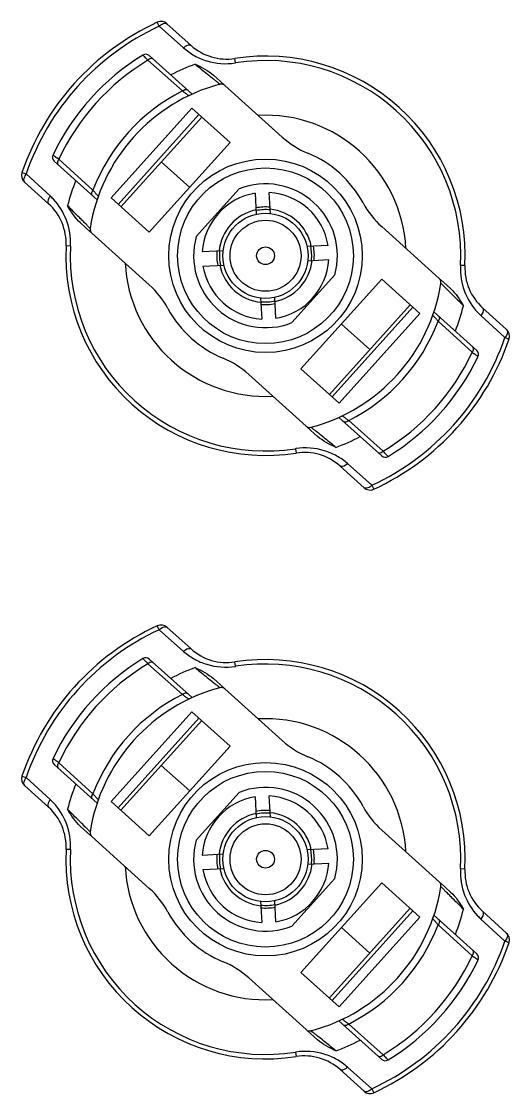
# Model space of a CAD drawing. Header units: millimetres. Extents: x 10297564 to 11610295, y -9287743 to -8409454.
# Drawn here: x 10485357 to 10485908, y -9076658 to -9075446 of the extents above; entities that cross this region are included whole.
import ezdxf

# ---------------------------------------------------------------- set-up
doc = ezdxf.new("R2010")
doc.units = ezdxf.units.MM
doc.header["$LTSCALE"] = 100
doc.layers.add('-0', color=7, linetype='Continuous')

# ---------------------------------------------------------------- blocks, each defined once
blk = doc.blocks.new('인버터 외형도')
at = {"layer": '-0', "linetype": 'Continuous'}
for p, q in [((87278.83, 54554.29), (87277.25, 54557.71)), ((87278.83, 54554.29), (87299.46, 54535.99)), ((87305.88, 54538.08), (87285.45, 54556.47)), ((87269.34, 54525.47), (87298.54, 54499.44)), ((87306.8, 54496.75), (87270.5, 54529.43)), ((87343.6, 54523.31), (87343.02, 54527.02)), ((87333.62, 54505), (87324.92, 54512.84)), ((87334.55, 54504.16), (87383.26, 54460.31)), ((87306.62, 54484.77), (87238.14, 54408.72)), ((87312.6, 54479.38), (87244.12, 54403.33)), ((87306.62, 54484.77), (87338.95, 54455.65)), ((87314.9, 54477.3), (87246.43, 54401.26)), ((87338.95, 54455.65), (87270.47, 54379.61)), ((87222.7, 54415.22), (87193.76, 54441.54)), ((87226.24, 54407.29), (87189.95, 54439.96)), ((87280.67, 54439.28), (87304.71, 54417.63)), ((87162.53, 54430.3), (87166.09, 54429.08)), ((87186.45, 54410.48), (87166.09, 54429.08)), ((87164.62, 54422.27), (87185.04, 54403.88)), ((87310.29, 54376.03), (87346.66, 54416.43)), ((87270.47, 54379.61), (87238.14, 54408.72)), ((87360.21, 54412.75), (87361.16, 54394.69)), ((87373.18, 54395.32), (87372.23, 54413.38)), ((87220.75, 54379.82), (87212.14, 54387.58)), ((87221.77, 54378.91), (87270.48, 54335.05)), ((87516.26, 54340.55), (87467.55, 54384.41)), ((87422.04, 54368.54), (87403.98, 54367.59)), ((87203.68, 54367.91), (87199.92, 54368.1)), ((87333.42, 54363.89), (87315.36, 54362.95)), ((87315.99, 54350.92), (87334.05, 54351.87)), ((87404.61, 54355.57), (87422.67, 54356.51)), ((87538.11, 54351.36), (87534.35, 54351.55)), ((87427.74, 54343.43), (87391.37, 54303.03)), ((87399.08, 54263.8), (87467.56, 54339.85)), ((87467.56, 54339.85), (87499.89, 54310.74)), ((87517.28, 54339.64), (87525.89, 54331.88)), ((87364.85, 54324.14), (87365.8, 54306.08)), ((87377.82, 54306.71), (87376.88, 54324.77)), ((87423.13, 54242.15), (87491.6, 54318.2)), ((87425.43, 54240.08), (87493.91, 54316.13)), ((87573.42, 54297.19), (87552.99, 54315.58)), ((87499.89, 54310.74), (87431.42, 54234.69)), ((87548.08, 54279.5), (87511.79, 54312.17)), ((87551.58, 54308.98), (87571.94, 54290.38)), ((87457.37, 54280.18), (87433.32, 54301.83)), ((87515.33, 54304.24), (87544.27, 54277.92)), ((87431.42, 54234.69), (87399.08, 54263.8)), ((87354.77, 54259.15), (87403.48, 54215.29)), ((87404.41, 54214.46), (87413.11, 54206.62)), ((87467.53, 54190.03), (87431.24, 54222.7)), ((87468.69, 54193.99), (87439.5, 54220.02)), ((87394.43, 54196.15), (87395.01, 54192.44)), ((87432.16, 54181.38), (87452.58, 54162.99)), ((87459.2, 54165.17), (87438.57, 54183.47)), ((87459.2, 54165.17), (87460.78, 54161.75)), ((87278.83, 54042.63), (87277.25, 54046.04)), ((87278.83, 54042.63), (87299.46, 54024.33)), ((87305.88, 54026.42), (87285.45, 54044.81)), ((87306.8, 53985.09), (87270.5, 54017.77)), ((87343.6, 54011.64), (87343.02, 54015.36)), ((87269.34, 54013.81), (87298.54, 53987.78)), ((87333.62, 53993.33), (87324.92, 54001.17)), ((87334.55, 53992.5), (87383.26, 53948.64)), ((87306.62, 53973.1), (87238.14, 53897.05)), ((87306.62, 53973.1), (87338.95, 53943.99)), ((87312.6, 53967.71), (87244.12, 53891.67)), ((87314.9, 53965.64), (87246.43, 53889.59)), ((87338.95, 53943.99), (87270.47, 53867.94)), ((87226.24, 53895.62), (87189.95, 53928.3)), ((87222.7, 53903.56), (87193.76, 53929.87)), ((87280.67, 53927.62), (87304.71, 53905.97)), ((87162.53, 53918.63), (87166.09, 53917.42)), ((87186.45, 53898.81), (87166.09, 53917.42)), ((87164.62, 53910.6), (87185.04, 53892.21)), ((87310.29, 53864.37), (87346.66, 53904.77)), ((87270.47, 53867.94), (87238.14, 53897.05)), ((87360.21, 53901.09), (87361.16, 53883.03)), ((87373.18, 53883.66), (87372.23, 53901.72)), ((87220.75, 53868.16), (87212.14, 53875.92)), ((87516.26, 53828.89), (87467.55, 53872.74)), ((87221.77, 53867.24), (87270.48, 53823.39)), ((87203.68, 53856.24), (87199.92, 53856.43)), ((87333.42, 53852.23), (87315.36, 53851.28)), ((87422.04, 53856.87), (87403.98, 53855.92)), ((87404.61, 53843.9), (87422.67, 53844.85)), ((87315.99, 53839.26), (87334.05, 53840.2)), ((87538.11, 53839.7), (87534.35, 53839.88)), ((87427.74, 53831.76), (87391.37, 53791.36)), ((87399.08, 53752.14), (87467.56, 53828.19)), ((87467.56, 53828.19), (87499.89, 53799.08)), ((87517.28, 53827.97), (87525.89, 53820.21)), ((87364.85, 53812.47), (87365.8, 53794.41)), ((87377.82, 53795.04), (87376.88, 53813.1)), ((87423.13, 53730.49), (87491.6, 53806.54)), ((87425.43, 53728.41), (87493.91, 53804.46)), ((87499.89, 53799.08), (87431.42, 53723.03)), ((87548.08, 53767.83), (87511.79, 53800.51)), ((87551.58, 53797.31), (87571.94, 53778.71)), ((87573.42, 53785.52), (87552.99, 53803.91)), ((87457.37, 53768.51), (87433.32, 53790.16)), ((87515.33, 53792.57), (87544.27, 53766.26)), ((87431.42, 53723.03), (87399.08, 53752.14)), ((87354.77, 53747.49), (87403.48, 53703.63)), ((87467.53, 53678.36), (87431.24, 53711.04)), ((87468.69, 53682.32), (87439.5, 53708.35)), ((87404.41, 53702.8), (87413.11, 53694.96)), ((87394.43, 53684.49), (87395.01, 53680.77)), ((87432.16, 53669.71), (87452.58, 53651.32)), ((87459.2, 53653.5), (87438.57, 53671.8)), ((87459.2, 53653.5), (87460.78, 53650.09))]:
    blk.add_line(p, q, dxfattribs=at)
for centre, radius in [((87369.02, 54359.73), 82.02), ((87369.02, 54359.73), 74.49), ((87369.02, 54359.73), 36.12), ((87369.02, 54359.73), 30.1), ((87369.02, 54359.73), 7.52), ((87369.02, 53848.06), 82.02), ((87369.02, 53848.06), 74.49), ((87369.02, 53848.06), 36.12), ((87369.02, 53848.06), 30.1), ((87369.02, 53848.06), 7.52)]:
    blk.add_circle(centre, radius, dxfattribs=at)
for centre, radius, start, end in [((87369.02, 54359.73), 218.21, 114.8676, 161.1324), ((87369.02, 54359.73), 214.45, 114.86886, 161.13137), ((87280.42, 54550.88), 7.52, 48.00002, 114.8676), ((87288.83, 54543.44), 14.76, 129.29615, 132.65506), ((87336.08, 54571.63), 45.15, 227.99998, 278.83328), ((87369.02, 54359.73), 199.4, 121.39845, 154.60155), ((87369.02, 54359.73), 193.41, 121.02237, 154.97763), ((87267.48, 54526.08), 4.51, 48, 121.39845), ((87491.66, 54737.12), 306.96, 223.18114, 223.59097), ((87369.02, 54359.73), 169.3, 357.16671, 98.83329), ((87336.77, 54562.57), 39.86, 279.43841, 279.86675), ((87369.02, 54359.73), 165.54, 357.16759, 98.83305), ((87369.02, 54359.73), 173.06, 110.16143, 117.59726), ((87369.02, 54359.73), 150.49, 104.88018, 171.11982), ((87331.53, 54500.81), 4.51, 48, 104.88018), ((87369.02, 54359.73), 156.48, 116.76957, 159.23012), ((87498.57, 54767.75), 334.64, 233.80746, 233.93166), ((87369.02, 54359.73), 119.18, 3, 93), ((87433.61, 54516.22), 75.24, 228, 247.57184), ((87192.97, 54443.32), 4.51, 154.60155, 228), ((87007.78, 54199.96), 304.87, 52.40839, 52.82099), ((87369.02, 54359.73), 94.06, 28.42816, 67.57184), ((87169.65, 54427.86), 7.52, 161.1324, 227.99998), ((87177.91, 54420.29), 14.73, 143.34326, 146.70726), ((87369.02, 54359.73), 173.06, 158.40274, 165.83857), ((87369.02, 54359.73), 60.95, 344.48364, 111.51636), ((87132.43, 54354.24), 77.98, 43.2552, 46.15519), ((86978.25, 54189.57), 332.65, 42.06884, 42.19356), ((87369.02, 54359.73), 53.75, 99.43017, 176.56979), ((87369.02, 54359.73), 53.75, 9.43018, 86.56983), ((87154.83, 54370.33), 45.15, 357.16671, 48.00001), ((87369.02, 54359.73), 39.64, 101.73415, 174.26585), ((87369.02, 54359.73), 41.38, 84.6364, 101.3636), ((87369.02, 54359.73), 39.13, 84.24614, 101.75386), ((87369.02, 54359.73), 39.64, 11.73415, 84.26585), ((87517.9, 54440.33), 75.24, 208.42816, 228), ((87224.79, 54382.26), 4.51, 171.11982, 228), ((87369.02, 54359.73), 60.95, 164.48364, 291.51636), ((87369.02, 54359.73), 169.3, 177.16671, 278.83329), ((87369.02, 54359.73), 165.54, 177.16759, 278.83305), ((87162.28, 54370.65), 41.49, 356.21331, 356.63414), ((87369.02, 54359.73), 41.38, 174.6364, 191.3636), ((87369.02, 54359.73), 39.13, 174.24614, 191.75386), ((87369.02, 54359.73), 39.13, 354.24614, 11.75386), ((87369.02, 54359.73), 41.38, 354.6364, 11.3636), ((87369.02, 54359.73), 119.18, 183, 273), ((87369.02, 54359.73), 53.75, 189.43018, 266.56983), ((87369.02, 54359.73), 39.64, 191.73415, 264.26585), ((87369.02, 54359.73), 39.64, 281.73415, 354.26585), ((87369.02, 54359.73), 53.75, 279.43017, 356.56979), ((87575.82, 54348.81), 41.56, 176.21907, 176.63928), ((87583.2, 54349.13), 45.15, 177.16671, 228.00002), ((87220.13, 54279.13), 75.24, 28.42816, 48), ((87369.02, 54359.73), 150.49, 284.88018, 351.11982), ((87513.24, 54337.2), 4.51, 351.11982, 48), ((87369.02, 54359.73), 94.06, 208.42816, 247.57184), ((87369.02, 54359.73), 39.13, 264.24614, 281.75386), ((87369.02, 54359.73), 41.38, 264.6364, 281.3636), ((87369.02, 54359.73), 173.06, 338.40274, 345.83857), ((87759.78, 54529.89), 332.65, 222.06884, 222.19356), ((87605.6, 54365.22), 77.97, 223.25525, 226.15551), ((87369.02, 54359.73), 156.48, 296.76957, 339.23012), ((87568.38, 54291.6), 7.52, 341.1324, 47.99998), ((87369.02, 54359.73), 214.45, 294.86846, 341.13116), ((87369.02, 54359.73), 218.21, 294.8676, 341.1324), ((87560.38, 54298.97), 14.41, 323.32345, 326.80304), ((87369.02, 54359.73), 193.41, 301.02237, 334.97763), ((87730.25, 54519.5), 304.87, 232.40839, 232.82099), ((87545.06, 54276.14), 4.51, 334.60155, 48), ((87304.42, 54203.23), 75.24, 48, 67.57184), ((87369.02, 54359.73), 199.4, 301.39845, 334.60155), ((87406.5, 54218.65), 4.51, 228, 284.88018), ((87239.46, 53951.71), 334.64, 53.80746, 53.93166), ((87369.02, 54359.73), 173.06, 290.16143, 297.59726), ((87401.27, 54156.82), 39.93, 99.4331, 99.86081), ((87401.95, 54147.83), 45.15, 47.99998, 98.83328), ((87470.55, 54193.38), 4.51, 228, 301.39845), ((87246.37, 53982.34), 306.96, 43.18114, 43.59097), ((87457.61, 54168.58), 7.52, 228.00002, 294.8676), ((87449.19, 54176.03), 14.77, 309.29306, 312.64696), ((87369.02, 53848.06), 218.21, 114.8676, 161.1324), ((87369.02, 53848.06), 214.45, 114.86886, 161.13137), ((87280.42, 54039.22), 7.52, 48.00002, 114.8676), ((87288.83, 54031.77), 14.76, 129.29615, 132.65506), ((87336.08, 54059.97), 45.15, 227.99998, 278.83328), ((87369.02, 53848.06), 199.4, 121.39845, 154.60155), ((87267.48, 54014.41), 4.51, 48, 121.39845), ((87491.66, 54225.45), 306.96, 223.18114, 223.59097), ((87369.02, 53848.06), 169.3, 357.16671, 98.83329), ((87369.02, 53848.06), 193.41, 121.02237, 154.97763), ((87369.02, 53848.06), 173.06, 110.16143, 117.59726), ((87336.77, 54050.91), 39.86, 279.43841, 279.86675), ((87369.02, 53848.06), 165.54, 357.16759, 98.83305), ((87369.02, 53848.06), 150.49, 104.88018, 171.11982), ((87369.02, 53848.06), 156.48, 116.76957, 159.23012), ((87331.53, 53989.14), 4.51, 48, 104.88018), ((87498.57, 54256.08), 334.64, 233.80746, 233.93166), ((87369.02, 53848.06), 119.18, 3, 93), ((87433.61, 54004.56), 75.24, 228, 247.57184), ((87192.97, 53931.65), 4.51, 154.60155, 228), ((87369.02, 53848.06), 94.06, 28.42816, 67.57184), ((87007.78, 53688.29), 304.87, 52.40839, 52.82099), ((87169.65, 53916.2), 7.52, 161.1324, 227.99998), ((87177.91, 53908.62), 14.73, 143.34326, 146.70726), ((87369.02, 53848.06), 173.06, 158.40274, 165.83857), ((87369.02, 53848.06), 60.95, 344.48364, 111.51636), ((87132.43, 53842.57), 77.98, 43.2552, 46.15519), ((86978.25, 53677.9), 332.65, 42.06884, 42.19356), ((87369.02, 53848.06), 53.75, 99.43017, 176.56979), ((87369.02, 53848.06), 53.75, 9.43018, 86.56983), ((87154.83, 53858.66), 45.15, 357.16671, 48.00001), ((87369.02, 53848.06), 39.64, 101.73415, 174.26585), ((87369.02, 53848.06), 41.38, 84.6364, 101.3636), ((87369.02, 53848.06), 39.13, 84.24614, 101.75386), ((87369.02, 53848.06), 39.64, 11.73415, 84.26585), ((87517.9, 53928.66), 75.24, 208.42816, 228), ((87224.79, 53870.6), 4.51, 171.11982, 228), ((87369.02, 53848.06), 60.95, 164.48364, 291.51636), ((87369.02, 53848.06), 169.3, 177.16671, 278.83329), ((87369.02, 53848.06), 165.54, 177.16759, 278.83305), ((87162.28, 53858.98), 41.49, 356.21331, 356.63414), ((87369.02, 53848.06), 41.38, 174.6364, 191.3636), ((87369.02, 53848.06), 39.13, 174.24614, 191.75386), ((87369.02, 53848.06), 39.13, 354.24614, 11.75386), ((87369.02, 53848.06), 41.38, 354.6364, 11.3636), ((87369.02, 53848.06), 119.18, 183, 273), ((87369.02, 53848.06), 39.64, 281.73415, 354.26585), ((87369.02, 53848.06), 53.75, 279.43017, 356.56979), ((87369.02, 53848.06), 53.75, 189.43018, 266.56983), ((87369.02, 53848.06), 39.64, 191.73415, 264.26585), ((87575.82, 53837.14), 41.56, 176.21907, 176.63928), ((87583.2, 53837.46), 45.15, 177.16671, 228.00002), ((87220.13, 53767.47), 75.24, 28.42816, 48), ((87369.02, 53848.06), 150.49, 284.88018, 351.11982), ((87513.24, 53825.53), 4.51, 351.11982, 48), ((87369.02, 53848.06), 39.13, 264.24614, 281.75386), ((87369.02, 53848.06), 41.38, 264.6364, 281.3636), ((87369.02, 53848.06), 173.06, 338.40274, 345.83857), ((87369.02, 53848.06), 94.06, 208.42816, 247.57184), ((87605.6, 53853.55), 77.97, 223.25525, 226.15551), ((87369.02, 53848.06), 156.48, 296.76957, 339.23012), ((87759.78, 54018.23), 332.65, 222.06884, 222.19356), ((87369.02, 53848.06), 214.45, 294.86846, 341.13116), ((87369.02, 53848.06), 218.21, 294.8676, 341.1324), ((87560.38, 53787.3), 14.41, 323.32345, 326.80304), ((87568.38, 53779.93), 7.52, 341.1324, 47.99998), ((87304.42, 53691.57), 75.24, 48, 67.57184), ((87369.02, 53848.06), 193.41, 301.02237, 334.97763), ((87369.02, 53848.06), 199.4, 301.39845, 334.60155), ((87730.25, 54007.83), 304.87, 232.40839, 232.82099), ((87545.06, 53764.48), 4.51, 334.60155, 48), ((87239.46, 53440.04), 334.64, 53.80746, 53.93166), ((87406.5, 53706.98), 4.51, 228, 284.88018), ((87369.02, 53848.06), 173.06, 290.16143, 297.59726), ((87401.27, 53645.15), 39.93, 99.4331, 99.86081), ((87401.95, 53636.16), 45.15, 47.99998, 98.83328), ((87470.55, 53681.72), 4.51, 228, 301.39845), ((87246.37, 53470.67), 306.96, 43.18114, 43.59097), ((87457.61, 53656.91), 7.52, 228.00002, 294.8676), ((87449.19, 53664.37), 14.77, 309.29306, 312.64696)]:
    blk.add_arc(centre, radius, start, end, dxfattribs=at)
for points, knots in [([(87279.48, 54554.86), (87280.04, 54555.32), (87281.65, 54556.49), (87284.41, 54557.41), (87285.45, 54556.47)], [0, 0, 0, 0, 0.338702, 1, 1, 1, 1]), ([(87299.46, 54535.99), (87300.03, 54536.51), (87301.71, 54537.85), (87304.73, 54539.12), (87305.88, 54538.08)], [0, 0, 0, 0, 0.332084, 1, 1, 1, 1]), ([(87299.46, 54535.99), (87302.31, 54533.6), (87308.45, 54529.05), (87322.95, 54522.99), (87335.36, 54521.93), (87343.3, 54523.26)], [0, 0, 0, 0, 0.238069, 0.484653, 1, 1, 1, 1]), ([(87267.83, 54527.07), (87267.45, 54527.47), (87266.78, 54528.14), (87265.95, 54529.17), (87265.41, 54529.47), (87265.2, 54529.97), (87265.13, 54529.93)], [0, 0, 0, 0, 0.424919, 0.740108, 0.93407, 1, 1, 1, 1]), ([(87273.76, 54526.5), (87273.53, 54526.71), (87271.97, 54527.36), (87270.29, 54526.33), (87269.34, 54525.47)], [0, 0, 0, 0, 0.196664, 1, 1, 1, 1]), ([(87309.37, 54522.19), (87310.68, 54521.13), (87315.34, 54517.32), (87320, 54513.51), (87323.37, 54510.79)], [0, 0, 0, 0, 0.281113, 1, 1, 1, 1]), ([(87323.37, 54510.79), (87324.34, 54510.01), (87326.06, 54508.7), (87328.2, 54506.75), (87329.63, 54506.04), (87330.17, 54505.12), (87330.37, 54505.17)], [0, 0, 0, 0, 0.416449, 0.733013, 0.931329, 1, 1, 1, 1]), ([(87298.53, 54499.44), (87298.89, 54499.75), (87300.04, 54500.6), (87302.01, 54501.06), (87302.78, 54500.37)], [0, 0, 0, 0, 0.312788, 1, 1, 1, 1]), ([(87301.55, 54497.26), (87302.16, 54496.82), (87302.93, 54496.11), (87303.78, 54495.76), (87303.98, 54495.44), (87304.05, 54495.47)], [0, 0, 0, 0, 0.736988, 0.932727, 1, 1, 1, 1]), ([(87188.89, 54445.25), (87188.85, 54445.18), (87189.37, 54445.02), (87189.74, 54444.52), (87190.84, 54443.8), (87191.57, 54443.21), (87192.02, 54442.87)], [0, 0, 0, 0, 0.065935, 0.259896, 0.575085, 1, 1, 1, 1]), ([(87193.76, 54441.54), (87193.47, 54441.13), (87192.67, 54439.86), (87192.41, 54437.75), (87193.2, 54437.03)], [0, 0, 0, 0, 0.318855, 1, 1, 1, 1]), ([(87165.6, 54428.37), (87165.2, 54427.77), (87164.2, 54426.05), (87163.57, 54423.21), (87164.62, 54422.27)], [0, 0, 0, 0, 0.338669, 1, 1, 1, 1]), ([(87222.22, 54410.9), (87222.01, 54411.1), (87221.24, 54412.51), (87222, 54414.21), (87222.7, 54415.22)], [0, 0, 0, 0, 0.191653, 1, 1, 1, 1]), ([(87186.45, 54410.48), (87186, 54409.86), (87184.83, 54408.05), (87183.89, 54404.91), (87185.04, 54403.88)], [0, 0, 0, 0, 0.332083, 1, 1, 1, 1]), ([(87203.7, 54368.21), (87204.13, 54375.57), (87201.73, 54390.16), (87193.97, 54402.62), (87189.22, 54407.68)], [0, 0, 0, 0, 0.515411, 1, 1, 1, 1]), ([(87227.22, 54410.15), (87227.25, 54410.22), (87226.91, 54410.39), (87226.47, 54411.2), (87225.69, 54411.89), (87225.19, 54412.45)], [0, 0, 0, 0, 0.067289, 0.263023, 1, 1, 1, 1]), ([(87214.01, 54389.33), (87213.1, 54390.25), (87208.86, 54394.52), (87204.54, 54398.72), (87201.21, 54402.07)], [0, 0, 0, 0, 0.214659, 1, 1, 1, 1]), ([(87220.33, 54382.96), (87220.36, 54383.16), (87219.39, 54383.61), (87218.54, 54384.95), (87216.37, 54386.88), (87214.89, 54388.45), (87214.01, 54389.33)], [0, 0, 0, 0, 0.068681, 0.266975, 0.583551, 1, 1, 1, 1]), ([(87534.33, 54351.25), (87533.9, 54343.89), (87536.3, 54329.3), (87544.07, 54316.84), (87548.81, 54311.78)], [0, 0, 0, 0, 0.515411, 1, 1, 1, 1]), ([(87517.7, 54336.5), (87517.67, 54336.3), (87518.64, 54335.85), (87519.5, 54334.51), (87521.66, 54332.58), (87523.14, 54331.01), (87524.02, 54330.13)], [0, 0, 0, 0, 0.068681, 0.266975, 0.583551, 1, 1, 1, 1]), ([(87524.02, 54330.13), (87524.93, 54329.21), (87529.17, 54324.94), (87533.49, 54320.74), (87536.82, 54317.39)], [0, 0, 0, 0, 0.214659, 1, 1, 1, 1]), ([(87552.99, 54315.58), (87553.28, 54315.32), (87554.3, 54313), (87552.74, 54310.57), (87551.58, 54308.98)], [0, 0, 0, 0, 0.166451, 1, 1, 1, 1]), ([(87510.81, 54309.3), (87510.78, 54309.24), (87511.12, 54309.07), (87511.56, 54308.26), (87512.34, 54307.57), (87512.84, 54307.01)], [0, 0, 0, 0, 0.067289, 0.263023, 1, 1, 1, 1]), ([(87515.81, 54308.56), (87516.03, 54308.36), (87516.8, 54306.95), (87516.03, 54305.25), (87515.33, 54304.24)], [0, 0, 0, 0, 0.191653, 1, 1, 1, 1]), ([(87573.42, 54297.19), (87573.7, 54296.93), (87574.69, 54294.85), (87573.41, 54292.57), (87572.44, 54291.08)], [0, 0, 0, 0, 0.177307, 1, 1, 1, 1]), ([(87571.94, 54290.38), (87572.45, 54290.3), (87573.26, 54289.9), (87574.45, 54289.45), (87575.03, 54289.45), (87575.47, 54289.08), (87575.5, 54289.16)], [0, 0, 0, 0, 0.41407, 0.731866, 0.931777, 1, 1, 1, 1]), ([(87544.27, 54277.92), (87544.56, 54278.33), (87545.36, 54279.6), (87545.62, 54281.71), (87544.83, 54282.43)], [0, 0, 0, 0, 0.318855, 1, 1, 1, 1]), ([(87549.14, 54274.21), (87549.18, 54274.28), (87548.66, 54274.44), (87548.3, 54274.94), (87547.19, 54275.66), (87546.46, 54276.25), (87546.01, 54276.59)], [0, 0, 0, 0, 0.065935, 0.259896, 0.575085, 1, 1, 1, 1]), ([(87436.48, 54222.2), (87435.87, 54222.64), (87435.1, 54223.34), (87434.25, 54223.7), (87434.05, 54224.02), (87433.99, 54223.99)], [0, 0, 0, 0, 0.736988, 0.932727, 1, 1, 1, 1]), ([(87414.66, 54208.67), (87413.69, 54209.45), (87411.97, 54210.76), (87409.83, 54212.71), (87408.4, 54213.42), (87407.86, 54214.34), (87407.66, 54214.29)], [0, 0, 0, 0, 0.416449, 0.733013, 0.931329, 1, 1, 1, 1]), ([(87439.5, 54220.02), (87439.14, 54219.71), (87437.99, 54218.86), (87436.02, 54218.4), (87435.25, 54219.09)], [0, 0, 0, 0, 0.312788, 1, 1, 1, 1]), ([(87428.66, 54197.27), (87427.35, 54198.33), (87422.69, 54202.14), (87418.03, 54205.95), (87414.66, 54208.67)], [0, 0, 0, 0, 0.281113, 1, 1, 1, 1]), ([(87438.57, 54183.47), (87435.72, 54185.86), (87429.58, 54190.41), (87415.08, 54196.47), (87402.68, 54197.52), (87394.73, 54196.2)], [0, 0, 0, 0, 0.238069, 0.484653, 1, 1, 1, 1]), ([(87464.27, 54192.96), (87464.5, 54192.75), (87466.06, 54192.1), (87467.74, 54193.13), (87468.69, 54193.99)], [0, 0, 0, 0, 0.196664, 1, 1, 1, 1]), ([(87470.2, 54192.39), (87470.58, 54191.98), (87471.25, 54191.32), (87472.08, 54190.29), (87472.62, 54189.99), (87472.83, 54189.48), (87472.9, 54189.53)], [0, 0, 0, 0, 0.424919, 0.740108, 0.93407, 1, 1, 1, 1]), ([(87438.57, 54183.47), (87438, 54182.95), (87436.33, 54181.61), (87433.3, 54180.34), (87432.16, 54181.38)], [0, 0, 0, 0, 0.332084, 1, 1, 1, 1]), ([(87458.55, 54164.6), (87457.99, 54164.14), (87456.39, 54162.97), (87453.62, 54162.05), (87452.58, 54162.99)], [0, 0, 0, 0, 0.338712, 1, 1, 1, 1]), ([(87279.48, 54043.19), (87280.04, 54043.65), (87281.65, 54044.82), (87284.41, 54045.75), (87285.45, 54044.81)], [0, 0, 0, 0, 0.338702, 1, 1, 1, 1]), ([(87299.46, 54024.33), (87300.03, 54024.84), (87301.71, 54026.19), (87304.73, 54027.45), (87305.88, 54026.42)], [0, 0, 0, 0, 0.332084, 1, 1, 1, 1]), ([(87299.46, 54024.33), (87302.31, 54021.93), (87308.45, 54017.39), (87322.95, 54011.32), (87335.36, 54010.27), (87343.3, 54011.59)], [0, 0, 0, 0, 0.238069, 0.484653, 1, 1, 1, 1]), ([(87267.83, 54015.4), (87267.45, 54015.81), (87266.78, 54016.47), (87265.95, 54017.5), (87265.41, 54017.81), (87265.2, 54018.31), (87265.13, 54018.26)], [0, 0, 0, 0, 0.424919, 0.740108, 0.93407, 1, 1, 1, 1]), ([(87273.76, 54014.83), (87273.53, 54015.04), (87271.97, 54015.69), (87270.29, 54014.67), (87269.34, 54013.81)], [0, 0, 0, 0, 0.196664, 1, 1, 1, 1]), ([(87309.37, 54010.52), (87310.68, 54009.46), (87315.34, 54005.65), (87320, 54001.84), (87323.37, 53999.13)], [0, 0, 0, 0, 0.281113, 1, 1, 1, 1]), ([(87323.37, 53999.13), (87324.34, 53998.35), (87326.06, 53997.03), (87328.2, 53995.08), (87329.63, 53994.37), (87330.17, 53993.45), (87330.37, 53993.51)], [0, 0, 0, 0, 0.416449, 0.733013, 0.931329, 1, 1, 1, 1]), ([(87298.53, 53987.78), (87298.89, 53988.08), (87300.04, 53988.93), (87302.01, 53989.39), (87302.78, 53988.7)], [0, 0, 0, 0, 0.312788, 1, 1, 1, 1]), ([(87301.55, 53985.59), (87302.16, 53985.15), (87302.93, 53984.45), (87303.78, 53984.1), (87303.98, 53983.78), (87304.05, 53983.81)], [0, 0, 0, 0, 0.736988, 0.932727, 1, 1, 1, 1]), ([(87188.89, 53933.59), (87188.85, 53933.51), (87189.37, 53933.36), (87189.74, 53932.85), (87190.84, 53932.14), (87191.57, 53931.54), (87192.02, 53931.2)], [0, 0, 0, 0, 0.065935, 0.259896, 0.575085, 1, 1, 1, 1]), ([(87193.76, 53929.87), (87193.47, 53929.46), (87192.67, 53928.19), (87192.41, 53926.08), (87193.2, 53925.36)], [0, 0, 0, 0, 0.318855, 1, 1, 1, 1]), ([(87165.6, 53916.71), (87165.2, 53916.11), (87164.2, 53914.39), (87163.57, 53911.54), (87164.62, 53910.6)], [0, 0, 0, 0, 0.338669, 1, 1, 1, 1]), ([(87186.45, 53898.81), (87186, 53898.19), (87184.83, 53896.39), (87183.89, 53893.25), (87185.04, 53892.21)], [0, 0, 0, 0, 0.332083, 1, 1, 1, 1]), ([(87203.7, 53856.55), (87204.13, 53863.9), (87201.73, 53878.5), (87193.97, 53890.96), (87189.22, 53896.01)], [0, 0, 0, 0, 0.515411, 1, 1, 1, 1]), ([(87222.22, 53899.24), (87222.01, 53899.43), (87221.24, 53900.84), (87222, 53902.54), (87222.7, 53903.55)], [0, 0, 0, 0, 0.191653, 1, 1, 1, 1]), ([(87227.22, 53898.49), (87227.25, 53898.55), (87226.91, 53898.73), (87226.47, 53899.54), (87225.69, 53900.22), (87225.19, 53900.78)], [0, 0, 0, 0, 0.067289, 0.263023, 1, 1, 1, 1]), ([(87214.01, 53877.67), (87213.1, 53878.58), (87208.86, 53882.86), (87204.54, 53887.05), (87201.21, 53890.4)], [0, 0, 0, 0, 0.214659, 1, 1, 1, 1]), ([(87220.33, 53871.3), (87220.36, 53871.5), (87219.39, 53871.94), (87218.54, 53873.29), (87216.37, 53875.21), (87214.89, 53876.78), (87214.01, 53877.67)], [0, 0, 0, 0, 0.068681, 0.266975, 0.583551, 1, 1, 1, 1]), ([(87534.33, 53839.58), (87533.9, 53832.22), (87536.3, 53817.63), (87544.07, 53805.17), (87548.81, 53800.12)], [0, 0, 0, 0, 0.515411, 1, 1, 1, 1]), ([(87517.7, 53824.83), (87517.67, 53824.63), (87518.64, 53824.19), (87519.5, 53822.84), (87521.66, 53820.92), (87523.14, 53819.34), (87524.02, 53818.46)], [0, 0, 0, 0, 0.068681, 0.266975, 0.583551, 1, 1, 1, 1]), ([(87524.02, 53818.46), (87524.93, 53817.55), (87529.17, 53813.27), (87533.49, 53809.08), (87536.82, 53805.72)], [0, 0, 0, 0, 0.214659, 1, 1, 1, 1]), ([(87510.81, 53797.64), (87510.78, 53797.57), (87511.12, 53797.4), (87511.56, 53796.59), (87512.34, 53795.9), (87512.84, 53795.34)], [0, 0, 0, 0, 0.067289, 0.263023, 1, 1, 1, 1]), ([(87515.81, 53796.89), (87516.03, 53796.7), (87516.8, 53795.28), (87516.03, 53793.59), (87515.33, 53792.57)], [0, 0, 0, 0, 0.191653, 1, 1, 1, 1]), ([(87552.99, 53803.91), (87553.28, 53803.65), (87554.3, 53801.33), (87552.74, 53798.9), (87551.58, 53797.31)], [0, 0, 0, 0, 0.166451, 1, 1, 1, 1]), ([(87571.94, 53778.71), (87572.45, 53778.64), (87573.26, 53778.24), (87574.45, 53777.78), (87575.03, 53777.79), (87575.47, 53777.42), (87575.5, 53777.5)], [0, 0, 0, 0, 0.41407, 0.731866, 0.931777, 1, 1, 1, 1]), ([(87573.42, 53785.52), (87573.7, 53785.27), (87574.69, 53783.18), (87573.41, 53780.9), (87572.44, 53779.42)], [0, 0, 0, 0, 0.177307, 1, 1, 1, 1]), ([(87544.27, 53766.26), (87544.56, 53766.66), (87545.36, 53767.94), (87545.62, 53770.05), (87544.83, 53770.76)], [0, 0, 0, 0, 0.318855, 1, 1, 1, 1]), ([(87549.14, 53762.54), (87549.18, 53762.62), (87548.66, 53762.77), (87548.3, 53763.28), (87547.19, 53763.99), (87546.46, 53764.59), (87546.01, 53764.93)], [0, 0, 0, 0, 0.065935, 0.259896, 0.575085, 1, 1, 1, 1]), ([(87436.48, 53710.54), (87435.87, 53710.98), (87435.1, 53711.68), (87434.25, 53712.03), (87434.05, 53712.35), (87433.99, 53712.32)], [0, 0, 0, 0, 0.736988, 0.932727, 1, 1, 1, 1]), ([(87439.5, 53708.35), (87439.14, 53708.05), (87437.99, 53707.19), (87436.02, 53706.73), (87435.25, 53707.42)], [0, 0, 0, 0, 0.312788, 1, 1, 1, 1]), ([(87414.66, 53697), (87413.69, 53697.78), (87411.97, 53699.09), (87409.83, 53701.04), (87408.4, 53701.76), (87407.86, 53702.67), (87407.66, 53702.62)], [0, 0, 0, 0, 0.416449, 0.733013, 0.931329, 1, 1, 1, 1]), ([(87428.66, 53685.61), (87427.35, 53686.67), (87422.69, 53690.48), (87418.03, 53694.29), (87414.66, 53697)], [0, 0, 0, 0, 0.281113, 1, 1, 1, 1]), ([(87438.57, 53671.8), (87435.72, 53674.2), (87429.58, 53678.74), (87415.08, 53684.81), (87402.68, 53685.86), (87394.73, 53684.54)], [0, 0, 0, 0, 0.238069, 0.484653, 1, 1, 1, 1]), ([(87464.27, 53681.29), (87464.5, 53681.08), (87466.06, 53680.43), (87467.74, 53681.46), (87468.69, 53682.32)], [0, 0, 0, 0, 0.196664, 1, 1, 1, 1]), ([(87470.2, 53680.73), (87470.58, 53680.32), (87471.25, 53679.65), (87472.08, 53678.63), (87472.62, 53678.32), (87472.83, 53677.82), (87472.9, 53677.86)], [0, 0, 0, 0, 0.424919, 0.740108, 0.93407, 1, 1, 1, 1]), ([(87438.57, 53671.8), (87438, 53671.29), (87436.33, 53669.94), (87433.3, 53668.68), (87432.16, 53669.71)], [0, 0, 0, 0, 0.332084, 1, 1, 1, 1]), ([(87458.55, 53652.93), (87457.99, 53652.48), (87456.39, 53651.3), (87453.62, 53650.38), (87452.58, 53651.32)], [0, 0, 0, 0, 0.338712, 1, 1, 1, 1])]:
    blk.add_open_spline(points, degree=3, knots=knots, dxfattribs=at)
for points in [[(87309.37, 54522.19), (87314.85, 54519.64), (87320.42, 54516.88), (87324.92, 54512.84)], [(87298.53, 54499.44), (87299.35, 54498.87), (87300.16, 54498.28), (87300.97, 54497.69)], [(87224.7, 54412.99), (87224.03, 54413.73), (87223.36, 54414.47), (87222.7, 54415.22)], [(87212.14, 54387.58), (87207.65, 54391.63), (87204.32, 54396.88), (87201.21, 54402.07)], [(87525.89, 54331.88), (87530.38, 54327.83), (87533.71, 54322.58), (87536.82, 54317.39)], [(87513.33, 54306.47), (87514, 54305.73), (87514.67, 54304.99), (87515.33, 54304.24)], [(87439.5, 54220.02), (87438.68, 54220.59), (87437.87, 54221.18), (87437.07, 54221.77)], [(87428.66, 54197.27), (87423.18, 54199.82), (87417.61, 54202.58), (87413.11, 54206.62)], [(87309.37, 54010.52), (87314.85, 54007.97), (87320.42, 54005.21), (87324.92, 54001.17)], [(87298.53, 53987.77), (87299.35, 53987.2), (87300.16, 53986.61), (87300.97, 53986.02)], [(87224.7, 53901.32), (87224.03, 53902.06), (87223.36, 53902.8), (87222.7, 53903.56)], [(87212.14, 53875.92), (87207.65, 53879.97), (87204.32, 53885.22), (87201.21, 53890.4)], [(87525.89, 53820.21), (87530.38, 53816.16), (87533.71, 53810.91), (87536.82, 53805.72)], [(87513.33, 53794.81), (87514, 53794.07), (87514.67, 53793.33), (87515.33, 53792.57)], [(87439.5, 53708.35), (87438.68, 53708.93), (87437.87, 53709.52), (87437.07, 53710.11)], [(87428.66, 53685.61), (87423.18, 53688.16), (87417.61, 53690.91), (87413.11, 53694.96)]]:
    blk.add_open_spline(points, degree=3, dxfattribs=at)

msp = doc.modelspace()

# ---------------------------------------------------------------- block references
at = {"xscale": 1.333333333333333, "yscale": 1.333333333333333, "zscale": 1.333333333333333}
msp.add_blockref('인버터 외형도', (10369140.6, -9148191), dxfattribs=at)

doc.saveas('drawing.dxf')
